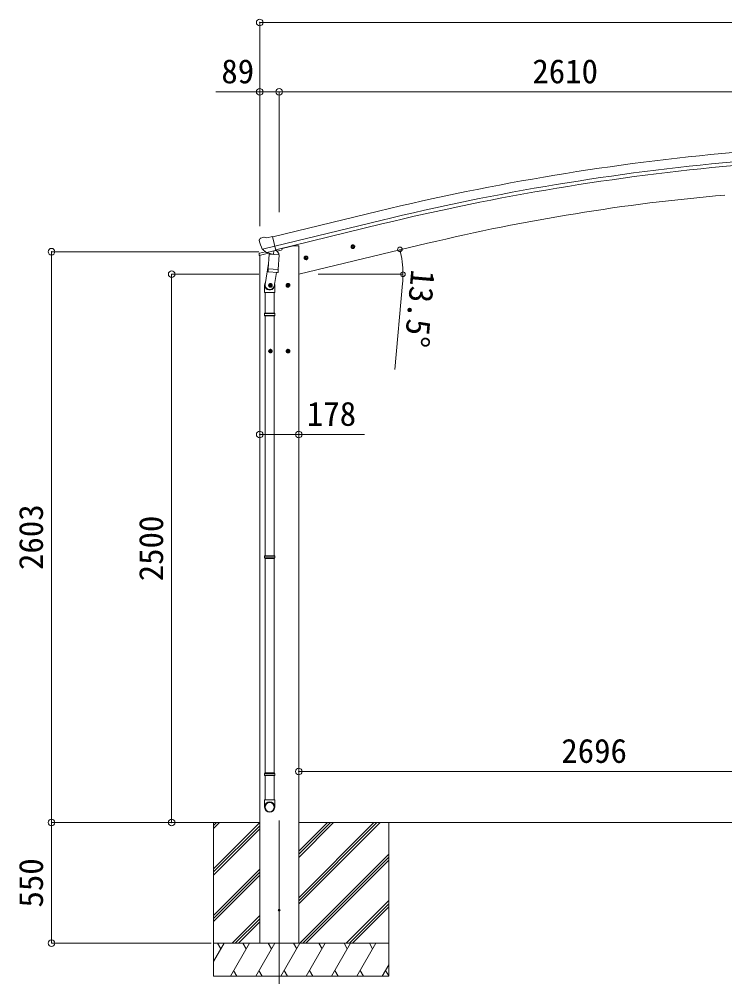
# Model space of a CAD drawing. Units: millimetres at full size. Extents: x -21204 to 8479, y -5853 to 7886.
# Drawn here: x -2714 to 505, y -1825 to 2543 of the extents above; entities that cross this region are included whole.
import ezdxf
from ezdxf.enums import TextEntityAlignment as Align

# ---------------------------------------------------------------- set-up
doc = ezdxf.new("R2010")
doc.units = ezdxf.units.MM
doc.header["$LTSCALE"] = 30
doc.header["$PDMODE"] = 32
doc.header["$PDSIZE"] = 30
for name, color, linetype, lineweight in [('0-0_0', 7, 'Continuous', 9), ('0-1_本体', 4, 'Continuous', 9), ('0-2_部品', 7, 'Continuous', 9), ('0-8_PARTS2', 2, 'Continuous', 9), ('0-A_寸法', 6, 'Continuous', 9), ('1-A', 6, 'Continuous', 9)]:
    doc.layers.add(name, color=color, linetype=linetype, lineweight=lineweight)
doc.styles.add('ＭＳ ゴシック', font='')
doc.styles.get('ＭＳ ゴシック').set_extended_font_data('MS Gothic')

msp = doc.modelspace()

# ---------------------------------------------------------------- linework, layer by layer
at = {"layer": '0-0_0'}
for p, q in [((-2139.36, -1120.81), (-1616.62, -1120.81)), ((-1827.62, -1120.81), (-1827.62, -1820.81)), ((-1827.62, -1148.19), (-1800.24, -1120.81)), ((-1827.62, -1134.05), (-1814.39, -1120.81)), ((-1827.62, -1332.04), (-1616.62, -1121.04)), ((-1827.62, -1346.18), (-1616.62, -1135.18)), ((-1438.62, -1491.82), (-1067.61, -1120.81)), ((-1438.62, -1463.54), (-1095.89, -1120.81)), ((-1438.62, -1477.68), (-1081.75, -1120.81)), ((-1438.62, -1279.69), (-1279.74, -1120.81)), ((-1438.62, -1265.55), (-1293.89, -1120.81)), ((-1438.62, -1251.41), (-1308.03, -1120.81)), ((-1438.62, -1120.81), (1483.2, -1120.81)), ((-1027.62, -1120.81), (-1027.62, -1820.81)), ((-1827.62, -1360.32), (-1616.62, -1149.32)), ((-1433.77, -1670.81), (-1027.62, -1264.67)), ((-1419.62, -1670.81), (-1027.62, -1278.81)), ((-1405.48, -1670.81), (-1027.62, -1292.95)), ((-1827.62, -1544.17), (-1616.62, -1333.17)), ((-1827.62, -1558.31), (-1616.62, -1347.31)), ((-1827.62, -1572.45), (-1616.62, -1361.45)), ((-1221.63, -1670.81), (-1027.62, -1476.8)), ((-1207.49, -1670.81), (-1027.62, -1490.94)), ((-1193.35, -1670.81), (-1027.62, -1505.09)), ((-1742.13, -1670.81), (-1616.62, -1545.3)), ((-1727.99, -1670.81), (-1616.62, -1559.44)), ((-1713.85, -1670.81), (-1616.62, -1573.59)), ((-1027.62, -1670.81), (-1827.62, -1670.81)), ((-1827.62, -1754.64), (-1779.22, -1670.81)), ((-1794.23, -1696.79), (-1809.23, -1670.81)), ((-1750.36, -1820.81), (-1663.76, -1670.81)), ((-1678.76, -1696.79), (-1693.76, -1670.81)), ((-1634.89, -1820.81), (-1548.29, -1670.81)), ((-1438.62, -1670.82), (-1616.62, -1670.82)), ((-1563.29, -1696.79), (-1578.29, -1670.81)), ((-1519.42, -1820.81), (-1432.82, -1670.81)), ((-1447.82, -1696.79), (-1462.82, -1670.81)), ((-1403.95, -1820.81), (-1317.35, -1670.81)), ((-1332.35, -1696.79), (-1347.35, -1670.81)), ((-1288.48, -1820.81), (-1201.88, -1670.81)), ((-1231.88, -1670.81), (-1216.88, -1696.79)), ((-1173.01, -1820.81), (-1086.4, -1670.81)), ((-1101.41, -1696.79), (-1116.41, -1670.81)), ((-1057.54, -1820.81), (-1027.62, -1769)), ((-1827.62, -1820.81), (-1027.62, -1820.81)), ((-1735.36, -1794.83), (-1720.36, -1820.81)), ((-1619.89, -1794.83), (-1604.89, -1820.81)), ((-1504.42, -1794.83), (-1489.42, -1820.81)), ((-1388.95, -1794.83), (-1373.95, -1820.81)), ((-1273.48, -1794.83), (-1258.48, -1820.81)), ((-1158.01, -1794.83), (-1143.01, -1820.81)), ((-1042.54, -1794.83), (-1027.62, -1820.66))]:
    msp.add_line(p, q, dxfattribs=at)
at = {"layer": '0-1_本体'}
for p, q in [((-1557.15, 1549.32), (-1074.28, 1666.81)), ((-1547.08, 1507.36), (-1064.07, 1624.82)), ((-1543.15, 1490.98), (-1060.09, 1608.47)), ((-1514.63, 1496.69), (-1462.62, 1509.18)), ((-1438.62, 1509.18), (-1462.62, 1509.18)), ((-1438.62, 1509.18), (-1438.62, -1670.82)), ((-850.54, 1520.36), (-1438.6, 1379.18)), ((-1616.62, -1670.82), (-1616.62, 1465.73))]:
    msp.add_line(p, q, dxfattribs=at)
at = {"layer": '0-1_本体', "color": 6}
msp.add_line((-1438.62, 649), (-1616.62, 649), dxfattribs=at)
at = {"layer": '0-1_本体'}
for centre, radius, start, end in [((1538.3, -9075.07), 11054.98, 95.16866, 103.66973), ((1538.3, -9075.07), 11011.82, 95.16974, 103.66973), ((1538.3, -9075.07), 10994.98, 95.16974, 103.66973), ((1304.47, -7475.33), 9250.23, 94.95525, 103.47191)]:
    msp.add_arc(centre, radius, start, end, dxfattribs=at)
at = {"layer": '0-2_部品'}
for p, q in [((-1618.61, 1533.75), (-1618.34, 1532.6)), ((-1614.39, 1542.33), (-1618.25, 1536.03)), ((-1611.3, 1544.58), (-1598.12, 1547.74)), ((-1583.56, 1545.07), (-1596.82, 1547.77)), ((-1583.56, 1545.07), (-1557.63, 1551.29)), ((-1604.56, 1493.45), (-1547.05, 1507.25)), ((-1587.71, 1478.54), (-1604.08, 1493.03)), ((-1582.63, 1478.44), (-1545.93, 1487.25)), ((-1551.88, 1485.43), (-1552.9, 1470.82)), ((-1545.93, 1487.25), (-1544.4, 1487.62)), ((-1542.84, 1489.73), (-1541.9, 1489.66)), ((-1541.9, 1489.66), (-1528.59, 1474.34)), ((-1537.6, 1484.71), (-1518.47, 1489.31)), ((-1514.63, 1497.92), (-1514.63, 1494.17)), ((-1201.12, 1502.95), (-1181.67, 1507.62)), ((-1196.56, 1510.73), (-1198.69, 1503.53)), ((-1189.26, 1512.48), (-1196.56, 1510.73)), ((-1189.06, 1495.56), (-1193.73, 1515.01)), ((-1184.1, 1507.04), (-1189.26, 1512.48)), ((-1186.23, 1499.84), (-1184.1, 1507.04)), ((-1619.19, 1465.13), (-1576.16, 1475.45)), ((-1619.19, 1472.02), (-1619.19, 1465.13)), ((-1590.73, 1481.21), (-1616.89, 1474.93)), ((-1585, 1477.97), (-1577.48, 1479.77)), ((-1584.16, 1478.08), (-1582.63, 1478.44)), ((-1580.79, 1478.22), (-1580.85, 1477.47)), ((-1580.09, 1476.43), (-1554.27, 1470)), ((-1573.17, 1471.09), (-1577.85, 1404.25)), ((-1527.48, 1467.89), (-1573.17, 1471.09)), ((-1571.4, 1474.27), (-1571.63, 1470.98)), ((-1532.16, 1401.06), (-1527.48, 1467.89)), ((-1528.59, 1474.34), (-1529.03, 1468)), ((-1415.05, 1451.59), (-1395.6, 1456.26)), ((-1410.49, 1459.37), (-1412.63, 1452.17)), ((-1403.2, 1461.12), (-1410.49, 1459.37)), ((-1402.99, 1444.2), (-1407.66, 1463.65)), ((-1398.03, 1455.67), (-1403.2, 1461.12)), ((-1400.16, 1448.48), (-1398.03, 1455.67)), ((-1576.11, 1429.02), (-1592.03, 1332.85)), ((-1578.7, 1391.78), (-1577.83, 1404.25)), ((-1532.16, 1401.06), (-1577.85, 1404.25)), ((-1532.17, 1401.06), (-1533.06, 1388.36)), ((-1578.31, 1390.43), (-1578.31, 1390.43)), ((-1576.86, 1389.65), (-1535.16, 1386.73)), ((-1540.59, 1387.11), (-1551.32, 1323.52)), ((-1594.18, 1295.68), (-1594.18, 1330.04)), ((-1557.62, 1328.94), (-1577.62, 1328.94)), ((-1567.62, 1336.45), (-1574.12, 1332.7)), ((-1574.12, 1332.7), (-1574.12, 1325.19)), ((-1574.12, 1325.19), (-1567.62, 1321.44)), ((-1567.62, 1318.94), (-1567.62, 1338.94)), ((-1561.12, 1332.7), (-1567.62, 1336.45)), ((-1548.18, 1330.34), (-1548.18, 1295.68)), ((-1477.62, 1328.94), (-1497.62, 1328.94)), ((-1487.62, 1336.45), (-1494.12, 1332.7)), ((-1494.12, 1332.7), (-1494.12, 1325.19)), ((-1494.12, 1325.19), (-1487.62, 1321.44)), ((-1487.62, 1318.94), (-1487.62, 1338.94)), ((-1481.12, 1332.7), (-1487.62, 1336.45)), ((-1548.18, 1295.68), (-1594.18, 1295.68)), ((-1592.18, 1295.68), (-1592.18, 1201.68)), ((-1550.18, 1295.68), (-1550.18, 1201.68)), ((-1594.18, 1199.68), (-1593.18, 1201.68)), ((-1548.18, 1199.68), (-1594.18, 1199.68)), ((-1548.18, 1191.68), (-1594.18, 1191.68)), ((-1549.18, 1201.68), (-1593.18, 1201.68)), ((-1549.18, 1189.68), (-1593.18, 1189.68)), ((-1592.18, 1189.68), (-1592.18, 95.5)), ((-1550.18, 1189.68), (-1550.18, 95.5)), ((-1548.18, 1199.68), (-1549.18, 1201.68)), ((-1548.18, 1191.68), (-1549.18, 1189.68)), ((-1548.18, 1199.68), (-1548.18, 1191.68)), ((-1557.62, 1028.94), (-1577.62, 1028.94)), ((-1567.62, 1036.45), (-1574.12, 1032.7)), ((-1574.12, 1032.7), (-1574.12, 1025.19)), ((-1574.12, 1025.19), (-1567.62, 1021.44)), ((-1567.62, 1018.94), (-1567.62, 1038.94)), ((-1561.12, 1032.7), (-1567.62, 1036.45)), ((-1477.62, 1028.94), (-1497.62, 1028.94)), ((-1487.62, 1036.45), (-1494.12, 1032.7)), ((-1494.12, 1032.7), (-1494.12, 1025.19)), ((-1494.12, 1025.19), (-1487.62, 1021.44)), ((-1487.62, 1018.94), (-1487.62, 1038.94)), ((-1481.12, 1032.7), (-1487.62, 1036.45)), ((-1594.18, 93.5), (-1593.18, 95.5)), ((-1548.18, 93.5), (-1594.18, 93.5)), ((-1549.18, 95.5), (-1593.18, 95.5)), ((-1548.18, 93.5), (-1549.18, 95.5)), ((-1548.18, 93.5), (-1548.18, 85.5)), ((-1548.18, 85.5), (-1594.18, 85.5)), ((-1549.18, 83.5), (-1593.18, 83.5)), ((-1592.18, 83.5), (-1592.18, -894.69)), ((-1550.18, 83.5), (-1550.18, -894.69)), ((-1548.18, 85.5), (-1549.18, 83.5)), ((-1594.18, -896.69), (-1593.18, -894.69)), ((-1548.18, -896.69), (-1594.18, -896.69)), ((-1548.18, -904.69), (-1594.18, -904.69)), ((-1549.18, -894.69), (-1593.18, -894.69)), ((-1549.18, -906.69), (-1593.18, -906.69)), ((-1592.18, -906.69), (-1592.18, -1016.69)), ((-1550.18, -906.69), (-1550.18, -1016.69)), ((-1548.18, -896.69), (-1549.18, -894.69)), ((-1548.18, -904.69), (-1549.18, -906.69)), ((-1548.18, -896.69), (-1548.18, -904.69)), ((-1594.18, -1050.83), (-1594.18, -1016.69)), ((-1548.18, -1016.69), (-1594.18, -1016.69)), ((-1548.18, -1050.83), (-1548.18, -1016.69))]:
    msp.add_line(p, q, dxfattribs=at)
for points in [[(-1552.2, 1485.84), (-1542.47, 1488.18), (-1557.63, 1551.29)], [(-1604.83, 1494.02), (-1604.24, 1493.18), (-1604.08, 1493.03)], [(-1552.2, 1485.84), (-1552.43, 1485.69), (-1577.2, 1479.75), (-1577.48, 1479.77)], [(-1198.69, 1503.53), (-1193.53, 1498.09), (-1186.23, 1499.84)], [(-1412.63, 1452.17), (-1407.46, 1446.73), (-1400.16, 1448.48)], [(-1567.62, 1321.44), (-1561.12, 1325.19), (-1561.12, 1332.7)], [(-1487.62, 1321.44), (-1481.12, 1325.19), (-1481.12, 1332.7)], [(-1594.18, 1199.68), (-1594.18, 1191.68), (-1593.18, 1189.68)], [(-1567.62, 1021.44), (-1561.12, 1025.19), (-1561.12, 1032.7)], [(-1487.62, 1021.44), (-1481.12, 1025.19), (-1481.12, 1032.7)], [(-1594.18, 93.5), (-1594.18, 85.5), (-1593.18, 83.5)], [(-1594.18, -896.69), (-1594.18, -904.69), (-1593.18, -906.69)]]:
    msp.add_lwpolyline(points, dxfattribs=at)
for centre, radius in [((-1191.39, 1505.28), 8.5), ((-1191.39, 1505.28), 7.7), ((-1191.39, 1505.28), 6.5), ((-1405.33, 1453.92), 8.5), ((-1405.33, 1453.92), 7.7), ((-1405.33, 1453.92), 6.5), ((-1567.62, 1328.94), 8.5), ((-1567.62, 1328.94), 7.7), ((-1567.62, 1328.94), 6.5), ((-1487.62, 1328.94), 8.5), ((-1487.62, 1328.94), 7.7), ((-1487.62, 1328.94), 6.5), ((-1567.62, 1028.94), 8.5), ((-1567.62, 1028.94), 7.7), ((-1567.62, 1028.94), 6.5), ((-1487.62, 1028.94), 8.5), ((-1487.62, 1028.94), 7.7), ((-1487.62, 1028.94), 6.5)]:
    msp.add_circle(centre, radius, dxfattribs=at)
at = {"layer": '0-2_部品', "color": 4}
msp.add_circle((-1527.62, -1520.82), 4.5, dxfattribs=at)
at = {"layer": '0-2_部品'}
for centre, radius, start, end in [((-1421.53, 1579.85), 202.4, 193.5, 205.09125), ((-1610.13, 1539.72), 5, 103.5, 148.5), ((-1597.41, 1544.83), 3, 78.5, 103.5), ((-1551.28, 1485.35), 0.604, 100.59842, 172.20595), ((-1544.51, 1488.11), 0.5, 283.5, 318.76246), ((-1519.63, 1494.17), 5, 283.5, 0), ((-1616.19, 1472.02), 3, 103.5, 180), ((-1584.28, 1478.56), 0.5, 248.23754, 283.5), ((-1581.29, 1478.25), 0.5, 356, 103.5), ((-1579.85, 1477.4), 1, 176, 256), ((-1553.92, 1470.97), 1.03, 250.03897, 351.96569), ((-1576.76, 1391.61), 1.95, 175.04017, 217.47766), ((-1576.72, 1391.64), 2, 217.40962, 266), ((-1535.02, 1388.73), 2, 266, 349.46843), ((-1564.18, 1330.04), 30, 177.45142, 180)]:
    msp.add_arc(centre, radius, start, end, dxfattribs=at)
for centre, major_axis, ratio, start_param, end_param in [((-1615.69, 1534.47), (-1.57, -2.57), 0.99628, 4.712389, 5.4996506), ((-1585.72, 1480.79), (-0.73, -2.92), 0.997631, 5.8041905, 6.6006116), ((-1585.66, 1481.02), (2.63, 3.16), 0.650902, 4.0958226, 4.1686332), ((-1585.69, 1480.89), (-0.73, -2.92), 0.997631, 0.3902369, 0.4789948), ((-1571.18, 1330.34), (23, 0), 0.996195, 2.5560258, 6.5663028), ((-1571.18, 1330.34), (21, 0), 0.996195, 2.9349147, 5.9512394), ((-1571.18, -1049.09), (-23, 0), 0.996195, 3.1415927, 6.2831853), ((-1571.18, -1050.83), (-23, 0), 0.996195, 3.1415927, 6.2831853), ((-1571.18, -1050.83), (0, -23.43), 0.981806, 4.712389, 7.8539816)]:
    msp.add_ellipse(centre, major_axis=major_axis, ratio=ratio, start_param=start_param, end_param=end_param, dxfattribs=at)
msp.add_ellipse((-1571.18, -1050.83), major_axis=(21, 0), ratio=0.996195, dxfattribs=at)
at = {"layer": '0-8_PARTS2'}
msp.add_line((-1527.62, -1111.61), (-1527.62, -1870.82), dxfattribs=at)
at = {"layer": '0-A_寸法'}
for p, q in [((-1616.62, 2527.54), (1082.38, 2527.54)), ((-1616.62, 2210.92), (-1616.62, 1598.7)), ((-1616.62, 2210.92), (-1527.62, 2210.92)), ((-1527.62, 2210.92), (-1527.62, 1663.07)), ((-1527.62, 2210.92), (1082.38, 2210.92)), ((-2566.2, -1120.82), (-2566.2, 1482.18)), ((-2566.2, 1482.18), (-1621.12, 1482.18)), ((-2018.23, -1120.82), (-2018.23, 1379.18)), ((-2018.23, 1379.18), (-1621.12, 1379.18)), ((-1349.12, 1379.18), (-962.27, 1379.18)), ((-965.12, 1336.72), (-999.49, 944.23)), ((-1438.62, 649), (-1138.62, 649)), ((-2566.2, -1120.82), (-1838.09, -1120.82)), ((-2566.2, -1670.82), (-2566.2, -1120.82)), ((-2566.2, -1670.82), (-1838.09, -1670.82))]:
    msp.add_line(p, q, dxfattribs=at)
msp.add_lwpolyline([(-1616.62, 2527.54), (-1616.62, 2210.92), (-1816.62, 2210.92)], dxfattribs=at)
for centre in [(-976.72, 1492.84), (-963.27, 1379.18)]:
    msp.add_circle(centre, 10.62, dxfattribs=at)
for start, end in [(0, 13.5), (354.99678, 0)]:
    msp.add_arc((-1450.12, 1379.18), 486.86, start, end, dxfattribs=at)
for p in [(-1616.62, 2527.54), (-1616.62, 2210.92), (-1527.62, 2210.92), (-2566.2, 1482.18), (-2018.23, 1379.18), (-1616.62, 649), (-1438.62, 649), (-2566.2, -1120.82), (-2018.23, -1120.82), (-2566.2, -1670.82)]:
    msp.add_point(p, dxfattribs=at)
at = {"layer": '1-A'}
for q in [(-1438.62, -654.91), (1257.39, -887.86)]:
    msp.add_line((-1438.62, -887.86), q, dxfattribs=at)
msp.add_point((-1438.62, -887.86), dxfattribs=at)

# ---------------------------------------------------------------- texts
at = {"layer": '0-A_寸法', "color": 7, "style": 'ＭＳ ゴシック'}
for s, p in [('89', (-1791.62, 2216.92)), ('2610', (-372.62, 2216.92)), ('178', (-1401.12, 655))]:
    msp.add_text(s, height=110, dxfattribs=at).set_placement(p, align=Align.BOTTOM_LEFT)
for s, rotation, p in [('13.5°', 264.997, (-957.77, 1406.35)), ('2603', 90, (-2572.2, 30.68)), ('2500', 90, (-2024.23, -20.82)), ('550', 90, (-2572.2, -1508.32))]:
    msp.add_text(s, height=110, rotation=rotation, dxfattribs=at).set_placement(p, align=Align.BOTTOM_LEFT)
at = {"layer": '1-A', "color": 7, "style": 'ＭＳ ゴシック'}
msp.add_text('2696', height=110, dxfattribs=at).set_placement((-240.61, -881.86), align=Align.BOTTOM_LEFT)

doc.saveas('drawing.dxf')
